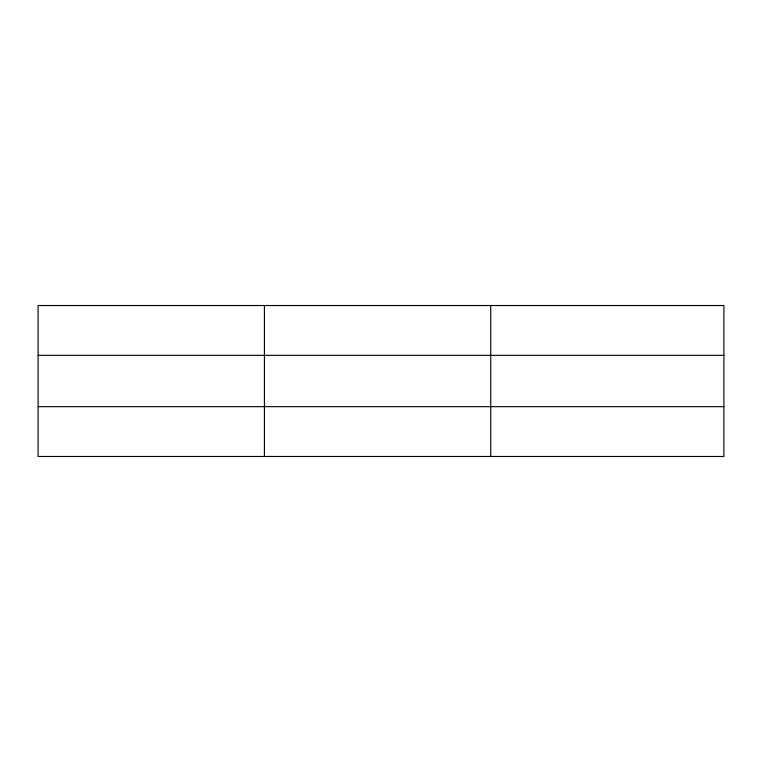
<?xml version="1.0" encoding="UTF-8"?>
<svg xmlns="http://www.w3.org/2000/svg" width="762" height="762" viewBox="0 0 762 762"><rect width="100%" height="100%" fill="white"/><g stroke="black" fill="none" stroke-linecap="round" stroke-linejoin="round"><path stroke-width="1.14" d="M264.414 305.524L264.414 456.476M490.728 305.524L490.728 456.476M723.9 355.34L723.9 305.524L38.1 305.524L38.1 456.476L723.9 456.476L723.9 355.34L38.1 355.34M38.1 406.66L723.9 406.66"/></g></svg>
